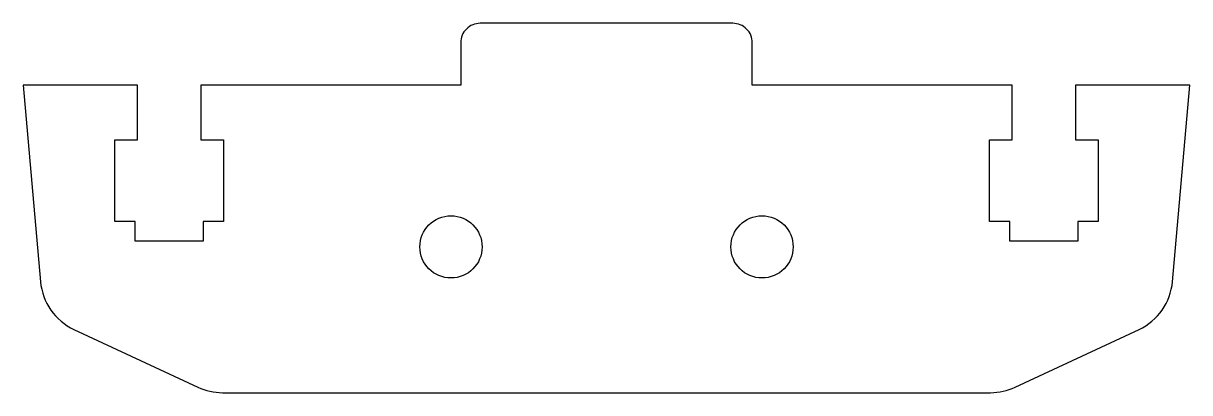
# Model space of a CAD drawing. Header units: millimetres. Extents: x 7 to 67, y 77.2 to 96.2.
import ezdxf

# ---------------------------------------------------------------- set-up
doc = ezdxf.new("R2010")
doc.units = ezdxf.units.MM
doc.layers.get('0').update_dxf_attribs({"linetype": 'CONTINUOUS'})

msp = doc.modelspace()

# ---------------------------------------------------------------- linework, layer by layer
msp.add_lwpolyline([(44.5, 95.175, 0.414214), (43.5, 96.175), (30.5, 96.175, 0.414214), (29.5, 95.175), (29.5, 93), (16.125, 93), (16.125, 90.175), (17.3, 90.175), (17.3, 85.975), (16.25, 85.975), (16.25, 84.975), (12.75, 84.975), (12.75, 85.975), (11.7, 85.975), (11.7, 90.175), (12.875, 90.175), (12.875, 93), (7, 93), (7.885, 82.885, 0.267949), (9.606, 80.428), (15.979, 77.456, 0.109518), (17.246, 77.175), (56.754, 77.175, 0.109518), (58.022, 77.456), (64.394, 80.428, 0.267949), (66.115, 82.885), (67, 93), (61.125, 93), (61.125, 90.175), (62.3, 90.175), (62.3, 85.975), (61.25, 85.975), (61.25, 84.975), (57.75, 84.975), (57.75, 85.975), (56.7, 85.975), (56.7, 90.175), (57.875, 90.175), (57.875, 93), (44.5, 93)], format="xyb", close=True)
for centre in [(29, 84.675), (45, 84.675)]:
    msp.add_circle(centre, 1.6)

doc.saveas('drawing.dxf')
